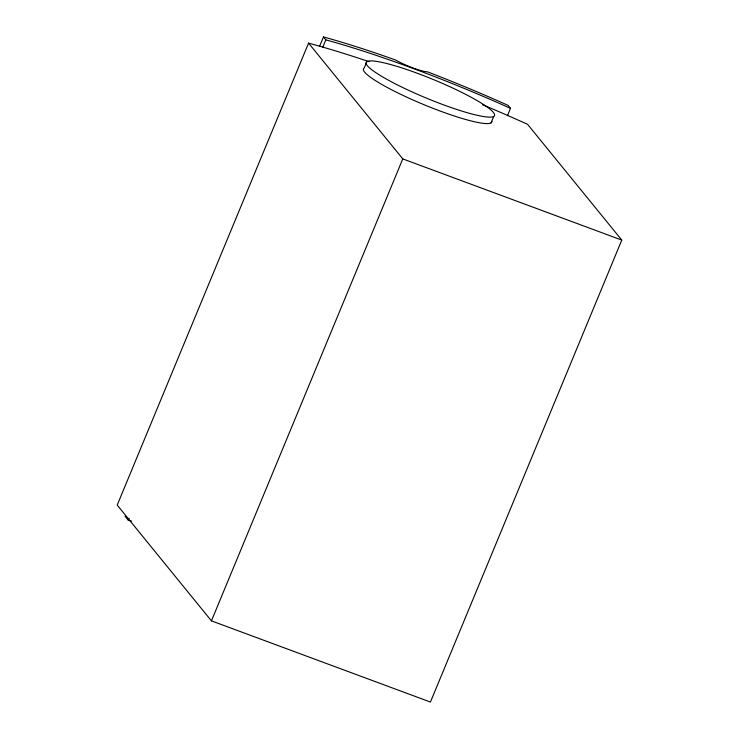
<?xml version="1.0" encoding="UTF-8"?>
<svg xmlns="http://www.w3.org/2000/svg" width="739" height="739" viewBox="0 0 739 739"><rect width="100%" height="100%" fill="white"/><g stroke="black" fill="none" stroke-linecap="round" stroke-linejoin="round"><path stroke-width="1.11" d="M369.149 61.679A262.16 37.393 22.5 0 0 308.569 43.121L117.215 505.079L211.437 620.862L430.431 702.05L621.785 240.092L527.563 124.309A262.16 37.393 22.5 0 0 482.585 104.726M319.497 46.529L323.47 36.95A227.381 32.433 22.5 0 1 395.577 60.007A21.098 3.011 22.5 0 0 427.456 71.831A227.381 32.433 22.5 0 1 508.136 105.409L510.501 108.328L507.416 115.783M322.749 47.324L325.844 39.869L323.47 36.95M131.505 521.152A262.16 37.393 22.5 0 0 128.29 520.21L129.103 518.251M366.867 61.605L364.198 68.062A69.475 9.912 22.5 0 0 422.68 104.144A69.475 9.912 22.5 0 0 491.925 121.362M211.437 620.862L402.783 158.903L308.569 43.121M491.065 122.868L493.735 116.411A69.475 9.912 22.5 0 0 407.706 69.845A69.475 9.912 22.5 0 0 389.471 80.763A69.475 9.912 22.5 0 0 493.735 116.411M402.783 158.903L621.785 240.092M124.983 516.136L128.29 520.21M325.844 39.869A227.381 32.433 22.5 0 1 510.501 108.328"/></g></svg>
